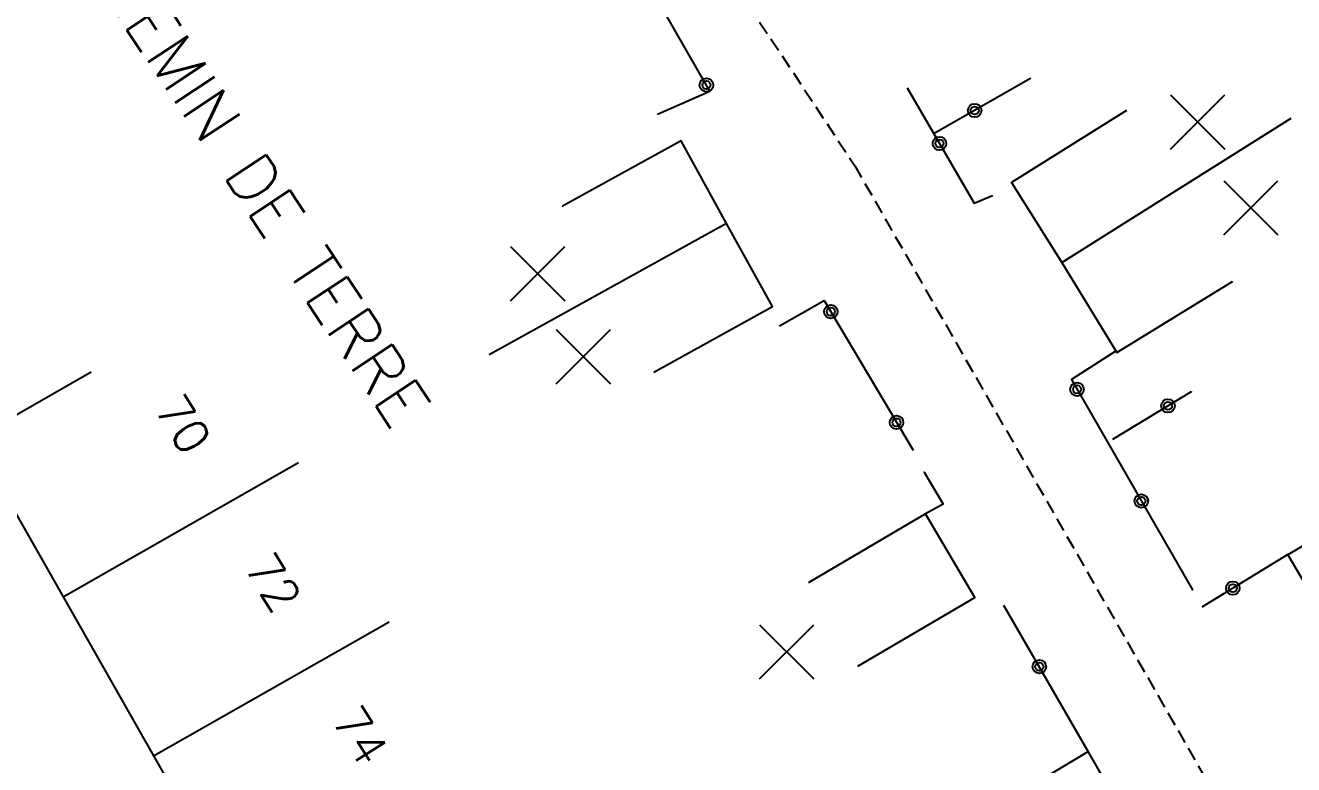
# Model space of a CAD drawing. Header units: millimetres. Extents: x 138000 to 139000, y 124000 to 124998.
# Drawn here: x 138031.22 to 138078, y 124641.07 to 124668.34 of the extents above; entities that cross this region are included whole.
import ezdxf
from ezdxf.enums import TextEntityAlignment as Align

# ---------------------------------------------------------------- set-up
doc = ezdxf.new("R2010")
doc.units = ezdxf.units.MM
doc.linetypes.add('DASHED', pattern=[0.75, 0.5, -0.25])
doc.layers.get('0').update_dxf_attribs({"linetype": 'CONTINUOUS'})
for name, color, linetype in [('W0001', 6, 'DASHED'), ('W0100', 7, 'CONTINUOUS'), ('W0322', 7, 'CONTINUOUS'), ('W0989', 7, 'CONTINUOUS'), ('W0991', 7, 'CONTINUOUS'), ('W1102', 7, 'CONTINUOUS')]:
    doc.layers.add(name, color=color, linetype=linetype)
doc.styles.get("Standard").update_dxf_attribs({"font": 'romans.shx', "width": 0.85})

# ---------------------------------------------------------------- blocks, each defined once
blk = doc.blocks.new('t991o')
at = {"color": 0, "linetype": 'Continuous'}
for p, q in [((-1, 1), (1, -1)), ((-1, -1), (1, 1))]:
    blk.add_line(p, q, dxfattribs=at)
blk = doc.blocks.new('t322o')
at = {"color": 0, "linetype": 'Continuous'}
for radius in [0.25, 0.15]:
    blk.add_circle((0, 0), radius, dxfattribs=at)

msp = doc.modelspace()

# ---------------------------------------------------------------- linework, layer by layer
at = {"layer": 'W0001'}
msp.add_lwpolyline([(138035.03, 124716.996), (138035.03, 124711.058), (138036.647, 124706.46), (138046.602, 124688.608), (138055.819, 124672.21), (138061.816, 124663.155), (138076.523, 124637.456), (138085.3, 124622.886)], dxfattribs=at)
at = {"layer": 'W0100'}
for points in [[(138071.83, 124665.195), (138067.595, 124662.536), (138069.446, 124659.589), (138071.481, 124656.269), (138075.744, 124658.883), (138075.744, 124658.883), (138075.744, 124658.883), (138075.744, 124658.883), (138075.744, 124658.883), (138075.744, 124658.883), (138075.744, 124658.883), (138075.744, 124658.883), (138075.744, 124658.883), (138075.744, 124658.883), (138075.744, 124658.883), (138075.744, 124658.883), (138075.744, 124658.883), (138075.744, 124658.883), (138075.744, 124658.883), (138075.744, 124658.883), (138075.744, 124658.883), (138075.744, 124658.883), (138075.744, 124658.883), (138075.744, 124658.883), (138075.744, 124658.883), (138075.744, 124658.883), (138075.744, 124658.883), (138075.744, 124658.883), (138075.744, 124658.883), (138075.744, 124658.883), (138075.744, 124658.883), (138075.744, 124658.883), (138075.744, 124658.883), (138075.744, 124658.883), (138075.744, 124658.883), (138075.744, 124658.883), (138075.744, 124658.883), (138075.744, 124658.883), (138075.744, 124658.883), (138075.744, 124658.883), (138075.744, 124658.883), (138075.744, 124658.883), (138075.744, 124658.883), (138075.744, 124658.883), (138075.744, 124658.883), (138075.744, 124658.883), (138075.744, 124658.883), (138075.744, 124658.883), (138075.744, 124658.883), (138075.744, 124658.883), (138075.744, 124658.883), (138075.744, 124658.883), (138075.744, 124658.883), (138075.744, 124658.883), (138075.744, 124658.883), (138075.744, 124658.883), (138075.744, 124658.883), (138075.744, 124658.883), (138075.744, 124658.883), (138075.744, 124658.883), (138075.744, 124658.883), (138075.744, 124658.883), (138075.744, 124658.883), (138075.744, 124658.883), (138075.744, 124658.883), (138075.744, 124658.883), (138075.744, 124658.883), (138075.744, 124658.883), (138075.744, 124658.883), (138075.744, 124658.883), (138075.744, 124658.883), (138075.744, 124658.883), (138075.744, 124658.883), (138075.744, 124658.883), (138075.744, 124658.883), (138075.744, 124658.883), (138075.744, 124658.883), (138075.744, 124658.883), (138075.744, 124658.883), (138075.744, 124658.883), (138075.744, 124658.883), (138075.744, 124658.883), (138075.744, 124658.883), (138075.744, 124658.883), (138075.744, 124658.883), (138075.744, 124658.883), (138075.744, 124658.883), (138075.744, 124658.883), (138075.744, 124658.883), (138075.744, 124658.883), (138075.744, 124658.883), (138075.744, 124658.883), (138075.744, 124658.883), (138075.744, 124658.883), (138075.744, 124658.883), (138075.744, 124658.883), (138075.744, 124658.883), (138075.744, 124658.883), (138075.744, 124658.883), (138075.744, 124658.883), (138075.744, 124658.883), (138075.744, 124658.883), (138075.744, 124658.883), (138075.744, 124658.883), (138075.744, 124658.883), (138075.744, 124658.883), (138075.744, 124658.883), (138075.744, 124658.883), (138075.744, 124658.883), (138075.744, 124658.883), (138075.744, 124658.883), (138075.744, 124658.883), (138075.744, 124658.883), (138075.744, 124658.883), (138075.744, 124658.883), (138075.744, 124658.883), (138075.744, 124658.883), (138075.744, 124658.883), (138075.744, 124658.883), (138075.744, 124658.883)], [(138054.4, 124655.546), (138058.774, 124657.968), (138057.079, 124661.03), (138055.408, 124664.072), (138051.026, 124661.665), (138051.026, 124661.665), (138051.026, 124661.665), (138051.026, 124661.665), (138051.026, 124661.665), (138051.026, 124661.665), (138051.026, 124661.665), (138051.026, 124661.665), (138051.026, 124661.665), (138051.026, 124661.665), (138051.026, 124661.665), (138051.026, 124661.665), (138051.026, 124661.665), (138051.026, 124661.665), (138051.026, 124661.665), (138051.026, 124661.665), (138051.026, 124661.665), (138051.026, 124661.665), (138051.026, 124661.665), (138051.026, 124661.665), (138051.026, 124661.665), (138051.026, 124661.665), (138051.026, 124661.665), (138051.026, 124661.665), (138051.026, 124661.665), (138051.026, 124661.665), (138051.026, 124661.665), (138051.026, 124661.665), (138051.026, 124661.665), (138051.026, 124661.665), (138051.026, 124661.665), (138051.026, 124661.665), (138051.026, 124661.665), (138051.026, 124661.665), (138051.026, 124661.665), (138051.026, 124661.665), (138051.026, 124661.665), (138051.026, 124661.665), (138051.026, 124661.665), (138051.026, 124661.665), (138051.026, 124661.665), (138051.026, 124661.665), (138051.026, 124661.665), (138051.026, 124661.665), (138051.026, 124661.665), (138051.026, 124661.665), (138051.026, 124661.665), (138051.026, 124661.665), (138051.026, 124661.665), (138051.026, 124661.665), (138051.026, 124661.665), (138051.026, 124661.665), (138051.026, 124661.665), (138051.026, 124661.665), (138051.026, 124661.665), (138051.026, 124661.665), (138051.026, 124661.665), (138051.026, 124661.665), (138051.026, 124661.665), (138051.026, 124661.665), (138051.026, 124661.665), (138051.026, 124661.665), (138051.026, 124661.665), (138051.026, 124661.665), (138051.026, 124661.665), (138051.026, 124661.665), (138051.026, 124661.665), (138051.026, 124661.665), (138051.026, 124661.665), (138051.026, 124661.665), (138051.026, 124661.665), (138051.026, 124661.665), (138051.026, 124661.665), (138051.026, 124661.665), (138051.026, 124661.665), (138051.026, 124661.665), (138051.026, 124661.665), (138051.026, 124661.665), (138051.026, 124661.665), (138051.026, 124661.665), (138051.026, 124661.665), (138051.026, 124661.665), (138051.026, 124661.665), (138051.026, 124661.665), (138051.026, 124661.665), (138051.026, 124661.665), (138051.026, 124661.665), (138051.026, 124661.665), (138051.026, 124661.665), (138051.026, 124661.665), (138051.026, 124661.665), (138051.026, 124661.665), (138051.026, 124661.665), (138051.026, 124661.665), (138051.026, 124661.665), (138051.026, 124661.665), (138051.026, 124661.665), (138051.026, 124661.665), (138051.026, 124661.665), (138051.026, 124661.665), (138051.026, 124661.665), (138051.026, 124661.665), (138051.026, 124661.665), (138051.026, 124661.665), (138051.026, 124661.665), (138051.026, 124661.665), (138051.026, 124661.665), (138051.026, 124661.665), (138051.026, 124661.665), (138051.026, 124661.665), (138051.026, 124661.665), (138051.026, 124661.665), (138051.026, 124661.665), (138051.026, 124661.665), (138051.026, 124661.665), (138051.026, 124661.665)], [(138033.642, 124655.542), (138029.298, 124653.066), (138032.609, 124647.257), (138035.948, 124641.392), (138039.045, 124635.963), (138042.393, 124630.145), (138046.727, 124632.64)], [(138082.087, 124651.36), (138077.785, 124648.812), (138079.588, 124645.768)], [(138061.928, 124644.698), (138066.24, 124647.229), (138064.425, 124650.32), (138060.113, 124647.79), (138060.113, 124647.79), (138060.113, 124647.79), (138060.113, 124647.79), (138060.113, 124647.79), (138060.113, 124647.79), (138060.113, 124647.79), (138060.113, 124647.79), (138060.113, 124647.79), (138060.113, 124647.79), (138060.113, 124647.79), (138060.113, 124647.79), (138060.113, 124647.79), (138060.113, 124647.79), (138060.113, 124647.79), (138060.113, 124647.79), (138060.113, 124647.79), (138060.113, 124647.79), (138060.113, 124647.79), (138060.113, 124647.79), (138060.113, 124647.79), (138060.113, 124647.79), (138060.113, 124647.79), (138060.113, 124647.79), (138060.113, 124647.79), (138060.113, 124647.79), (138060.113, 124647.79), (138060.113, 124647.79), (138060.113, 124647.79), (138060.113, 124647.79), (138060.113, 124647.79), (138060.113, 124647.79), (138060.113, 124647.79), (138060.113, 124647.79), (138060.113, 124647.79), (138060.113, 124647.79), (138060.113, 124647.79), (138060.113, 124647.79), (138060.113, 124647.79), (138060.113, 124647.79), (138060.113, 124647.79), (138060.113, 124647.79), (138060.113, 124647.79), (138060.113, 124647.79), (138060.113, 124647.79), (138060.113, 124647.79), (138060.113, 124647.79), (138060.113, 124647.79), (138060.113, 124647.79), (138060.113, 124647.79), (138060.113, 124647.79), (138060.113, 124647.79), (138060.113, 124647.79), (138060.113, 124647.79), (138060.113, 124647.79), (138060.113, 124647.79), (138060.113, 124647.79), (138060.113, 124647.79), (138060.113, 124647.79), (138060.113, 124647.79), (138060.113, 124647.79), (138060.113, 124647.79), (138060.113, 124647.79), (138060.113, 124647.79), (138060.113, 124647.79), (138060.113, 124647.79), (138060.113, 124647.79), (138060.113, 124647.79), (138060.113, 124647.79), (138060.113, 124647.79), (138060.113, 124647.79), (138060.113, 124647.79), (138060.113, 124647.79), (138060.113, 124647.79), (138060.113, 124647.79), (138060.113, 124647.79), (138060.113, 124647.79), (138060.113, 124647.79), (138060.113, 124647.79), (138060.113, 124647.79), (138060.113, 124647.79), (138060.113, 124647.79), (138060.113, 124647.79), (138060.113, 124647.79), (138060.113, 124647.79), (138060.113, 124647.79), (138060.113, 124647.79), (138060.113, 124647.79), (138060.113, 124647.79), (138060.113, 124647.79), (138060.113, 124647.79), (138060.113, 124647.79), (138060.113, 124647.79), (138060.113, 124647.79), (138060.113, 124647.79), (138060.113, 124647.79), (138060.113, 124647.79), (138060.113, 124647.79), (138060.113, 124647.79), (138060.113, 124647.79), (138060.113, 124647.79), (138060.113, 124647.79), (138060.113, 124647.79), (138060.113, 124647.79), (138060.113, 124647.79), (138060.113, 124647.79), (138060.113, 124647.79), (138060.113, 124647.79), (138060.113, 124647.79), (138060.113, 124647.79), (138060.113, 124647.79), (138060.113, 124647.79), (138060.113, 124647.79), (138060.113, 124647.79), (138060.113, 124647.79), (138060.113, 124647.79), (138060.113, 124647.79)]]:
    msp.add_lwpolyline(points, dxfattribs=at)
at = {"layer": 'W0322'}
for points in [[(138054.539, 124665.055), (138054.539, 124665.055), (138054.539, 124665.055), (138054.539, 124665.055), (138054.539, 124665.055), (138054.539, 124665.055), (138054.539, 124665.055), (138054.539, 124665.055), (138054.539, 124665.055), (138054.539, 124665.055), (138054.539, 124665.055), (138054.539, 124665.055), (138054.539, 124665.055), (138054.539, 124665.055), (138054.539, 124665.055), (138054.539, 124665.055), (138054.539, 124665.055), (138054.539, 124665.055), (138056.471, 124665.906), (138051.352, 124674.832)], [(138068.296, 124666.374), (138068.296, 124666.374), (138068.296, 124666.374), (138068.296, 124666.374), (138068.296, 124666.374), (138068.296, 124666.374), (138068.296, 124666.374), (138068.296, 124666.374), (138068.296, 124666.374), (138068.296, 124666.374), (138068.296, 124666.374), (138068.296, 124666.374), (138068.296, 124666.374), (138068.296, 124666.374), (138068.296, 124666.374), (138068.296, 124666.374), (138068.296, 124666.374), (138068.296, 124666.374), (138068.296, 124666.374), (138064.739, 124664.344)], [(138068.296, 124666.374), (138068.296, 124666.374), (138068.296, 124666.374), (138068.296, 124666.374), (138068.296, 124666.374), (138068.296, 124666.374), (138068.296, 124666.374), (138068.296, 124666.374), (138068.296, 124666.374), (138068.296, 124666.374), (138068.296, 124666.374), (138068.296, 124666.374), (138068.296, 124666.374), (138068.296, 124666.374), (138068.296, 124666.374), (138068.296, 124666.374), (138068.296, 124666.374), (138068.296, 124666.374), (138068.296, 124666.374), (138068.296, 124666.374), (138068.296, 124666.374), (138068.296, 124666.374), (138068.296, 124666.374), (138068.296, 124666.374), (138068.296, 124666.374), (138068.296, 124666.374), (138068.296, 124666.374), (138068.296, 124666.374), (138068.296, 124666.374), (138068.296, 124666.374), (138068.296, 124666.374), (138068.296, 124666.374), (138068.296, 124666.374), (138068.296, 124666.374), (138068.296, 124666.374), (138068.296, 124666.374), (138068.296, 124666.374), (138068.296, 124666.374), (138068.296, 124666.374), (138068.296, 124666.374), (138068.296, 124666.374), (138068.296, 124666.374), (138068.296, 124666.374), (138068.296, 124666.374), (138068.296, 124666.374), (138068.296, 124666.374), (138068.296, 124666.374), (138068.296, 124666.374), (138068.296, 124666.374), (138068.296, 124666.374), (138068.296, 124666.374), (138068.296, 124666.374), (138068.296, 124666.374), (138068.296, 124666.374), (138068.296, 124666.374), (138068.296, 124666.374), (138068.296, 124666.374), (138068.296, 124666.374), (138068.296, 124666.374), (138068.296, 124666.374), (138068.296, 124666.374), (138068.296, 124666.374), (138068.296, 124666.374), (138068.296, 124666.374), (138068.296, 124666.374), (138068.296, 124666.374), (138068.296, 124666.374), (138068.296, 124666.374), (138068.296, 124666.374), (138068.296, 124666.374), (138068.296, 124666.374), (138068.296, 124666.374), (138068.296, 124666.374), (138068.296, 124666.374), (138068.296, 124666.374), (138068.296, 124666.374), (138068.296, 124666.374), (138068.296, 124666.374), (138068.296, 124666.374), (138068.296, 124666.374), (138068.296, 124666.374), (138068.296, 124666.374), (138068.296, 124666.374), (138068.296, 124666.374), (138068.296, 124666.374), (138068.296, 124666.374), (138068.296, 124666.374), (138068.296, 124666.374), (138068.296, 124666.374), (138068.296, 124666.374), (138068.296, 124666.374), (138068.296, 124666.374), (138068.296, 124666.374), (138068.296, 124666.374), (138068.296, 124666.374), (138068.296, 124666.374), (138068.296, 124666.374), (138068.296, 124666.374), (138068.296, 124666.374), (138068.296, 124666.374), (138068.296, 124666.374)], [(138063.742, 124666.033), (138066.217, 124661.781), (138066.887, 124662.065), (138066.887, 124662.065), (138066.887, 124662.065), (138066.887, 124662.065), (138066.887, 124662.065), (138066.887, 124662.065), (138066.887, 124662.065), (138066.887, 124662.065), (138066.887, 124662.065), (138066.887, 124662.065), (138066.887, 124662.065), (138066.887, 124662.065), (138066.887, 124662.065), (138066.887, 124662.065), (138066.887, 124662.065), (138066.887, 124662.065), (138066.887, 124662.065), (138066.887, 124662.065), (138066.887, 124662.065), (138066.887, 124662.065), (138066.887, 124662.065), (138066.887, 124662.065), (138066.887, 124662.065), (138066.887, 124662.065), (138066.887, 124662.065), (138066.887, 124662.065), (138066.887, 124662.065), (138066.887, 124662.065), (138066.887, 124662.065), (138066.887, 124662.065), (138066.887, 124662.065), (138066.887, 124662.065), (138066.887, 124662.065), (138066.887, 124662.065), (138066.887, 124662.065), (138066.887, 124662.065), (138066.887, 124662.065), (138066.887, 124662.065), (138066.887, 124662.065), (138066.887, 124662.065), (138066.887, 124662.065), (138066.887, 124662.065), (138066.887, 124662.065), (138066.887, 124662.065), (138066.887, 124662.065), (138066.887, 124662.065), (138066.887, 124662.065), (138066.887, 124662.065), (138066.887, 124662.065), (138066.887, 124662.065), (138066.887, 124662.065), (138066.887, 124662.065), (138066.887, 124662.065), (138066.887, 124662.065), (138066.887, 124662.065), (138066.887, 124662.065), (138066.887, 124662.065), (138066.887, 124662.065), (138066.887, 124662.065), (138066.887, 124662.065), (138066.887, 124662.065), (138066.887, 124662.065), (138066.887, 124662.065), (138066.887, 124662.065), (138066.887, 124662.065), (138066.887, 124662.065), (138066.887, 124662.065), (138066.887, 124662.065), (138066.887, 124662.065), (138066.887, 124662.065), (138066.887, 124662.065), (138066.887, 124662.065), (138066.887, 124662.065), (138066.887, 124662.065), (138066.887, 124662.065), (138066.887, 124662.065), (138066.887, 124662.065), (138066.887, 124662.065), (138066.887, 124662.065), (138066.887, 124662.065), (138066.887, 124662.065), (138066.887, 124662.065), (138066.887, 124662.065), (138066.887, 124662.065), (138066.887, 124662.065), (138066.887, 124662.065), (138066.887, 124662.065), (138066.887, 124662.065), (138066.887, 124662.065), (138066.887, 124662.065), (138066.887, 124662.065), (138066.887, 124662.065), (138066.887, 124662.065), (138066.887, 124662.065), (138066.887, 124662.065), (138066.887, 124662.065), (138066.887, 124662.065), (138066.887, 124662.065), (138066.887, 124662.065)], [(138054.539, 124665.055), (138054.539, 124665.055), (138054.539, 124665.055), (138054.539, 124665.055), (138054.539, 124665.055), (138054.539, 124665.055), (138054.539, 124665.055), (138054.539, 124665.055), (138054.539, 124665.055), (138054.539, 124665.055), (138054.539, 124665.055), (138054.539, 124665.055), (138054.539, 124665.055), (138054.539, 124665.055), (138054.539, 124665.055), (138054.539, 124665.055), (138054.539, 124665.055), (138054.539, 124665.055), (138054.539, 124665.055), (138054.539, 124665.055), (138054.539, 124665.055), (138054.539, 124665.055), (138054.539, 124665.055), (138054.539, 124665.055), (138054.539, 124665.055), (138054.539, 124665.055), (138054.539, 124665.055), (138054.539, 124665.055), (138054.539, 124665.055), (138054.539, 124665.055), (138054.539, 124665.055), (138054.539, 124665.055), (138054.539, 124665.055), (138054.539, 124665.055), (138054.539, 124665.055), (138054.539, 124665.055), (138054.539, 124665.055), (138054.539, 124665.055), (138054.539, 124665.055), (138054.539, 124665.055), (138054.539, 124665.055), (138054.539, 124665.055), (138054.539, 124665.055), (138054.539, 124665.055), (138054.539, 124665.055), (138054.539, 124665.055), (138054.539, 124665.055), (138054.539, 124665.055), (138054.539, 124665.055), (138054.539, 124665.055), (138054.539, 124665.055), (138054.539, 124665.055), (138054.539, 124665.055), (138054.539, 124665.055), (138054.539, 124665.055), (138054.539, 124665.055), (138054.539, 124665.055), (138054.539, 124665.055), (138054.539, 124665.055), (138054.539, 124665.055), (138054.539, 124665.055), (138054.539, 124665.055), (138054.539, 124665.055), (138054.539, 124665.055), (138054.539, 124665.055), (138054.539, 124665.055), (138054.539, 124665.055), (138054.539, 124665.055), (138054.539, 124665.055), (138054.539, 124665.055), (138054.539, 124665.055), (138054.539, 124665.055), (138054.539, 124665.055), (138054.539, 124665.055), (138054.539, 124665.055), (138054.539, 124665.055), (138054.539, 124665.055), (138054.539, 124665.055), (138054.539, 124665.055), (138054.539, 124665.055), (138054.539, 124665.055), (138054.539, 124665.055), (138054.539, 124665.055), (138054.539, 124665.055), (138054.539, 124665.055), (138054.539, 124665.055), (138054.539, 124665.055), (138054.539, 124665.055), (138054.539, 124665.055), (138054.539, 124665.055), (138054.539, 124665.055), (138054.539, 124665.055), (138054.539, 124665.055), (138054.539, 124665.055), (138054.539, 124665.055), (138054.539, 124665.055), (138054.539, 124665.055), (138054.539, 124665.055), (138054.539, 124665.055), (138054.539, 124665.055), (138054.539, 124665.055)], [(138066.887, 124662.065), (138066.887, 124662.065), (138066.887, 124662.065), (138066.887, 124662.065), (138066.887, 124662.065), (138066.887, 124662.065), (138066.887, 124662.065), (138066.887, 124662.065), (138066.887, 124662.065), (138066.887, 124662.065), (138066.887, 124662.065), (138066.887, 124662.065), (138066.887, 124662.065), (138066.887, 124662.065), (138066.887, 124662.065), (138066.887, 124662.065), (138066.887, 124662.065), (138066.887, 124662.065), (138066.887, 124662.065), (138066.887, 124662.065)], [(138059.039, 124657.257), (138059.039, 124657.257), (138059.039, 124657.257), (138059.039, 124657.257), (138059.039, 124657.257), (138059.039, 124657.257), (138059.039, 124657.257), (138059.039, 124657.257), (138059.039, 124657.257), (138059.039, 124657.257), (138059.039, 124657.257), (138059.039, 124657.257), (138059.039, 124657.257), (138059.039, 124657.257), (138059.039, 124657.257), (138059.039, 124657.257), (138059.039, 124657.257), (138059.039, 124657.257), (138060.683, 124658.192), (138063.962, 124652.665)], [(138059.039, 124657.257), (138059.039, 124657.257), (138059.039, 124657.257), (138059.039, 124657.257), (138059.039, 124657.257), (138059.039, 124657.257), (138059.039, 124657.257), (138059.039, 124657.257), (138059.039, 124657.257), (138059.039, 124657.257), (138059.039, 124657.257), (138059.039, 124657.257), (138059.039, 124657.257), (138059.039, 124657.257), (138059.039, 124657.257), (138059.039, 124657.257), (138059.039, 124657.257), (138059.039, 124657.257), (138059.039, 124657.257), (138059.039, 124657.257), (138059.039, 124657.257), (138059.039, 124657.257), (138059.039, 124657.257), (138059.039, 124657.257), (138059.039, 124657.257), (138059.039, 124657.257), (138059.039, 124657.257), (138059.039, 124657.257), (138059.039, 124657.257), (138059.039, 124657.257), (138059.039, 124657.257), (138059.039, 124657.257), (138059.039, 124657.257), (138059.039, 124657.257), (138059.039, 124657.257), (138059.039, 124657.257), (138059.039, 124657.257), (138059.039, 124657.257), (138059.039, 124657.257), (138059.039, 124657.257), (138059.039, 124657.257), (138059.039, 124657.257), (138059.039, 124657.257), (138059.039, 124657.257), (138059.039, 124657.257), (138059.039, 124657.257), (138059.039, 124657.257), (138059.039, 124657.257), (138059.039, 124657.257), (138059.039, 124657.257), (138059.039, 124657.257), (138059.039, 124657.257), (138059.039, 124657.257), (138059.039, 124657.257), (138059.039, 124657.257), (138059.039, 124657.257), (138059.039, 124657.257), (138059.039, 124657.257), (138059.039, 124657.257), (138059.039, 124657.257), (138059.039, 124657.257), (138059.039, 124657.257), (138059.039, 124657.257), (138059.039, 124657.257), (138059.039, 124657.257), (138059.039, 124657.257), (138059.039, 124657.257), (138059.039, 124657.257), (138059.039, 124657.257), (138059.039, 124657.257), (138059.039, 124657.257), (138059.039, 124657.257), (138059.039, 124657.257), (138059.039, 124657.257), (138059.039, 124657.257), (138059.039, 124657.257), (138059.039, 124657.257), (138059.039, 124657.257), (138059.039, 124657.257), (138059.039, 124657.257), (138059.039, 124657.257), (138059.039, 124657.257), (138059.039, 124657.257), (138059.039, 124657.257), (138059.039, 124657.257), (138059.039, 124657.257), (138059.039, 124657.257), (138059.039, 124657.257), (138059.039, 124657.257), (138059.039, 124657.257), (138059.039, 124657.257), (138059.039, 124657.257), (138059.039, 124657.257), (138059.039, 124657.257), (138059.039, 124657.257), (138059.039, 124657.257), (138059.039, 124657.257), (138059.039, 124657.257), (138059.039, 124657.257), (138059.039, 124657.257), (138059.039, 124657.257)], [(138071.449, 124656.325), (138069.802, 124655.276), (138074.271, 124647.512), (138074.271, 124647.512), (138074.271, 124647.512), (138074.271, 124647.512), (138074.271, 124647.512), (138074.271, 124647.512), (138074.271, 124647.512), (138074.271, 124647.512), (138074.271, 124647.512), (138074.271, 124647.512), (138074.271, 124647.512), (138074.271, 124647.512), (138074.271, 124647.512), (138074.271, 124647.512), (138074.271, 124647.512), (138074.271, 124647.512), (138074.271, 124647.512), (138074.271, 124647.512), (138074.271, 124647.512), (138074.271, 124647.512), (138074.271, 124647.512), (138074.271, 124647.512), (138074.271, 124647.512), (138074.271, 124647.512), (138074.271, 124647.512), (138074.271, 124647.512), (138074.271, 124647.512), (138074.271, 124647.512), (138074.271, 124647.512), (138074.271, 124647.512), (138074.271, 124647.512), (138074.271, 124647.512), (138074.271, 124647.512), (138074.271, 124647.512), (138074.271, 124647.512), (138074.271, 124647.512), (138074.271, 124647.512), (138074.271, 124647.512), (138074.271, 124647.512), (138074.271, 124647.512), (138074.271, 124647.512), (138074.271, 124647.512), (138074.271, 124647.512), (138074.271, 124647.512), (138074.271, 124647.512), (138074.271, 124647.512), (138074.271, 124647.512), (138074.271, 124647.512), (138074.271, 124647.512), (138074.271, 124647.512), (138074.271, 124647.512), (138074.271, 124647.512), (138074.271, 124647.512), (138074.271, 124647.512), (138074.271, 124647.512), (138074.271, 124647.512), (138074.271, 124647.512), (138074.271, 124647.512), (138074.271, 124647.512), (138074.271, 124647.512), (138074.271, 124647.512), (138074.271, 124647.512), (138074.271, 124647.512), (138074.271, 124647.512), (138074.271, 124647.512), (138074.271, 124647.512), (138074.271, 124647.512), (138074.271, 124647.512), (138074.271, 124647.512), (138074.271, 124647.512), (138074.271, 124647.512), (138074.271, 124647.512), (138074.271, 124647.512), (138074.271, 124647.512), (138074.271, 124647.512), (138074.271, 124647.512), (138074.271, 124647.512), (138074.271, 124647.512), (138074.271, 124647.512), (138074.271, 124647.512), (138074.271, 124647.512), (138074.271, 124647.512), (138074.271, 124647.512), (138074.271, 124647.512), (138074.271, 124647.512), (138074.271, 124647.512), (138074.271, 124647.512), (138074.271, 124647.512), (138074.271, 124647.512), (138074.271, 124647.512), (138074.271, 124647.512), (138074.271, 124647.512), (138074.271, 124647.512), (138074.271, 124647.512), (138074.271, 124647.512), (138074.271, 124647.512), (138074.271, 124647.512), (138074.271, 124647.512), (138074.271, 124647.512)], [(138071.335, 124653.067), (138074.238, 124654.834), (138074.238, 124654.834), (138074.238, 124654.834), (138074.238, 124654.834), (138074.238, 124654.834), (138074.238, 124654.834), (138074.238, 124654.834), (138074.238, 124654.834), (138074.238, 124654.834), (138074.238, 124654.834), (138074.238, 124654.834), (138074.238, 124654.834), (138074.238, 124654.834), (138074.238, 124654.834), (138074.238, 124654.834), (138074.238, 124654.834), (138074.238, 124654.834), (138074.238, 124654.834), (138074.238, 124654.834), (138074.238, 124654.834), (138074.238, 124654.834), (138074.238, 124654.834), (138074.238, 124654.834), (138074.238, 124654.834), (138074.238, 124654.834), (138074.238, 124654.834), (138074.238, 124654.834), (138074.238, 124654.834), (138074.238, 124654.834), (138074.238, 124654.834), (138074.238, 124654.834), (138074.238, 124654.834), (138074.238, 124654.834), (138074.238, 124654.834), (138074.238, 124654.834), (138074.238, 124654.834), (138074.238, 124654.834), (138074.238, 124654.834), (138074.238, 124654.834), (138074.238, 124654.834), (138074.238, 124654.834), (138074.238, 124654.834), (138074.238, 124654.834), (138074.238, 124654.834), (138074.238, 124654.834), (138074.238, 124654.834), (138074.238, 124654.834), (138074.238, 124654.834), (138074.238, 124654.834), (138074.238, 124654.834), (138074.238, 124654.834), (138074.238, 124654.834), (138074.238, 124654.834), (138074.238, 124654.834), (138074.238, 124654.834), (138074.238, 124654.834), (138074.238, 124654.834), (138074.238, 124654.834), (138074.238, 124654.834), (138074.238, 124654.834), (138074.238, 124654.834), (138074.238, 124654.834), (138074.238, 124654.834), (138074.238, 124654.834), (138074.238, 124654.834), (138074.238, 124654.834), (138074.238, 124654.834), (138074.238, 124654.834), (138074.238, 124654.834), (138074.238, 124654.834), (138074.238, 124654.834), (138074.238, 124654.834), (138074.238, 124654.834), (138074.238, 124654.834), (138074.238, 124654.834), (138074.238, 124654.834), (138074.238, 124654.834), (138074.238, 124654.834), (138074.238, 124654.834), (138074.238, 124654.834), (138074.238, 124654.834), (138074.238, 124654.834), (138074.238, 124654.834), (138074.238, 124654.834), (138074.238, 124654.834), (138074.238, 124654.834), (138074.238, 124654.834), (138074.238, 124654.834), (138074.238, 124654.834), (138074.238, 124654.834), (138074.238, 124654.834), (138074.238, 124654.834), (138074.238, 124654.834), (138074.238, 124654.834), (138074.238, 124654.834), (138074.238, 124654.834), (138074.238, 124654.834), (138074.238, 124654.834), (138074.238, 124654.834), (138074.238, 124654.834)], [(138074.238, 124654.834), (138074.238, 124654.834), (138074.238, 124654.834), (138074.238, 124654.834), (138074.238, 124654.834), (138074.238, 124654.834), (138074.238, 124654.834), (138074.238, 124654.834), (138074.238, 124654.834), (138074.238, 124654.834), (138074.238, 124654.834), (138074.238, 124654.834), (138074.238, 124654.834), (138074.238, 124654.834), (138074.238, 124654.834), (138074.238, 124654.834), (138074.238, 124654.834), (138074.238, 124654.834), (138074.238, 124654.834), (138074.238, 124654.834)], [(138064.367, 124651.85), (138064.367, 124651.85), (138064.367, 124651.85), (138064.367, 124651.85), (138064.367, 124651.85), (138064.367, 124651.85), (138064.367, 124651.85), (138064.367, 124651.85), (138064.367, 124651.85), (138064.367, 124651.85), (138064.367, 124651.85), (138064.367, 124651.85), (138064.367, 124651.85), (138064.367, 124651.85), (138064.367, 124651.85), (138064.367, 124651.85), (138064.367, 124651.85), (138064.367, 124651.85), (138064.367, 124651.85), (138064.367, 124651.85), (138064.367, 124651.85), (138064.367, 124651.85), (138064.367, 124651.85), (138064.367, 124651.85), (138064.367, 124651.85), (138064.367, 124651.85), (138064.367, 124651.85), (138064.367, 124651.85), (138064.367, 124651.85), (138064.367, 124651.85), (138064.367, 124651.85), (138064.367, 124651.85), (138064.367, 124651.85), (138064.367, 124651.85), (138064.367, 124651.85), (138064.367, 124651.85), (138064.367, 124651.85), (138064.367, 124651.85), (138064.367, 124651.85), (138064.367, 124651.85), (138064.367, 124651.85), (138064.367, 124651.85), (138064.367, 124651.85), (138064.367, 124651.85), (138064.367, 124651.85), (138064.367, 124651.85), (138064.367, 124651.85), (138064.367, 124651.85), (138064.367, 124651.85), (138064.367, 124651.85), (138064.367, 124651.85), (138064.367, 124651.85), (138064.367, 124651.85), (138064.367, 124651.85), (138064.367, 124651.85), (138064.367, 124651.85), (138064.367, 124651.85), (138064.367, 124651.85), (138064.367, 124651.85), (138064.367, 124651.85), (138064.367, 124651.85), (138064.367, 124651.85), (138064.367, 124651.85), (138064.367, 124651.85), (138064.367, 124651.85), (138064.367, 124651.85), (138064.367, 124651.85), (138064.367, 124651.85), (138064.367, 124651.85), (138064.367, 124651.85), (138064.367, 124651.85), (138064.367, 124651.85), (138064.367, 124651.85), (138064.367, 124651.85), (138064.367, 124651.85), (138064.367, 124651.85), (138064.367, 124651.85), (138064.367, 124651.85), (138064.367, 124651.85), (138064.367, 124651.85), (138064.367, 124651.85), (138064.367, 124651.85), (138064.367, 124651.85), (138064.367, 124651.85), (138064.367, 124651.85), (138064.367, 124651.85), (138064.367, 124651.85), (138064.367, 124651.85), (138064.367, 124651.85), (138064.367, 124651.85), (138064.367, 124651.85), (138064.367, 124651.85), (138064.367, 124651.85), (138064.367, 124651.85), (138064.367, 124651.85), (138064.367, 124651.85), (138064.367, 124651.85), (138064.367, 124651.85), (138064.367, 124651.85), (138064.367, 124651.85), (138064.367, 124651.85)], [(138064.367, 124651.85), (138064.367, 124651.85), (138064.367, 124651.85), (138064.367, 124651.85), (138064.367, 124651.85), (138064.367, 124651.85), (138064.367, 124651.85), (138064.367, 124651.85), (138064.367, 124651.85), (138064.367, 124651.85), (138064.367, 124651.85), (138064.367, 124651.85), (138064.367, 124651.85), (138064.367, 124651.85), (138064.367, 124651.85), (138064.367, 124651.85), (138064.367, 124651.85), (138064.367, 124651.85), (138065.078, 124650.678), (138064.423, 124650.321)], [(138077.785, 124648.815), (138077.785, 124648.815), (138077.785, 124648.815), (138077.785, 124648.815), (138077.785, 124648.815), (138077.785, 124648.815), (138077.785, 124648.815), (138077.785, 124648.815), (138077.785, 124648.815), (138077.785, 124648.815), (138077.785, 124648.815), (138077.785, 124648.815), (138077.785, 124648.815), (138077.785, 124648.815), (138077.785, 124648.815), (138077.785, 124648.815), (138077.785, 124648.815), (138077.785, 124648.815), (138077.785, 124648.815), (138074.614, 124646.882)], [(138077.785, 124648.815), (138077.785, 124648.815), (138077.785, 124648.815), (138077.785, 124648.815), (138077.785, 124648.815), (138077.785, 124648.815), (138077.785, 124648.815), (138077.785, 124648.815), (138077.785, 124648.815), (138077.785, 124648.815), (138077.785, 124648.815), (138077.785, 124648.815), (138077.785, 124648.815), (138077.785, 124648.815), (138077.785, 124648.815), (138077.785, 124648.815), (138077.785, 124648.815), (138077.785, 124648.815), (138077.785, 124648.815), (138077.785, 124648.815), (138077.785, 124648.815), (138077.785, 124648.815), (138077.785, 124648.815), (138077.785, 124648.815), (138077.785, 124648.815), (138077.785, 124648.815), (138077.785, 124648.815), (138077.785, 124648.815), (138077.785, 124648.815), (138077.785, 124648.815), (138077.785, 124648.815), (138077.785, 124648.815), (138077.785, 124648.815), (138077.785, 124648.815), (138077.785, 124648.815), (138077.785, 124648.815), (138077.785, 124648.815), (138077.785, 124648.815), (138077.785, 124648.815), (138077.785, 124648.815), (138077.785, 124648.815), (138077.785, 124648.815), (138077.785, 124648.815), (138077.785, 124648.815), (138077.785, 124648.815), (138077.785, 124648.815), (138077.785, 124648.815), (138077.785, 124648.815), (138077.785, 124648.815), (138077.785, 124648.815), (138077.785, 124648.815), (138077.785, 124648.815), (138077.785, 124648.815), (138077.785, 124648.815), (138077.785, 124648.815), (138077.785, 124648.815), (138077.785, 124648.815), (138077.785, 124648.815), (138077.785, 124648.815), (138077.785, 124648.815), (138077.785, 124648.815), (138077.785, 124648.815), (138077.785, 124648.815), (138077.785, 124648.815), (138077.785, 124648.815), (138077.785, 124648.815), (138077.785, 124648.815), (138077.785, 124648.815), (138077.785, 124648.815), (138077.785, 124648.815), (138077.785, 124648.815), (138077.785, 124648.815), (138077.785, 124648.815), (138077.785, 124648.815), (138077.785, 124648.815), (138077.785, 124648.815), (138077.785, 124648.815), (138077.785, 124648.815), (138077.785, 124648.815), (138077.785, 124648.815), (138077.785, 124648.815), (138077.785, 124648.815), (138077.785, 124648.815), (138077.785, 124648.815), (138077.785, 124648.815), (138077.785, 124648.815), (138077.785, 124648.815), (138077.785, 124648.815), (138077.785, 124648.815), (138077.785, 124648.815), (138077.785, 124648.815), (138077.785, 124648.815), (138077.785, 124648.815), (138077.785, 124648.815), (138077.785, 124648.815), (138077.785, 124648.815), (138077.785, 124648.815), (138077.785, 124648.815), (138077.785, 124648.815), (138077.785, 124648.815), (138077.785, 124648.815)], [(138074.271, 124647.512), (138074.271, 124647.512), (138074.271, 124647.512), (138074.271, 124647.512), (138074.271, 124647.512), (138074.271, 124647.512), (138074.271, 124647.512), (138074.271, 124647.512), (138074.271, 124647.512), (138074.271, 124647.512), (138074.271, 124647.512), (138074.271, 124647.512), (138074.271, 124647.512), (138074.271, 124647.512), (138074.271, 124647.512), (138074.271, 124647.512), (138074.271, 124647.512), (138074.271, 124647.512), (138074.271, 124647.512), (138074.271, 124647.512)], [(138073.51, 124636.206), (138070.426, 124641.557), (138067.314, 124646.944), (138067.314, 124646.944), (138067.314, 124646.944), (138067.314, 124646.944), (138067.314, 124646.944), (138067.314, 124646.944), (138067.314, 124646.944), (138067.314, 124646.944), (138067.314, 124646.944), (138067.314, 124646.944), (138067.314, 124646.944), (138067.314, 124646.944), (138067.314, 124646.944), (138067.314, 124646.944), (138067.314, 124646.944), (138067.314, 124646.944), (138067.314, 124646.944), (138067.314, 124646.944), (138067.314, 124646.944), (138067.314, 124646.944), (138067.314, 124646.944), (138067.314, 124646.944), (138067.314, 124646.944), (138067.314, 124646.944), (138067.314, 124646.944), (138067.314, 124646.944), (138067.314, 124646.944), (138067.314, 124646.944), (138067.314, 124646.944), (138067.314, 124646.944), (138067.314, 124646.944), (138067.314, 124646.944), (138067.314, 124646.944), (138067.314, 124646.944), (138067.314, 124646.944), (138067.314, 124646.944), (138067.314, 124646.944), (138067.314, 124646.944), (138067.314, 124646.944), (138067.314, 124646.944), (138067.314, 124646.944), (138067.314, 124646.944), (138067.314, 124646.944), (138067.314, 124646.944), (138067.314, 124646.944), (138067.314, 124646.944), (138067.314, 124646.944), (138067.314, 124646.944), (138067.314, 124646.944), (138067.314, 124646.944), (138067.314, 124646.944), (138067.314, 124646.944), (138067.314, 124646.944), (138067.314, 124646.944), (138067.314, 124646.944), (138067.314, 124646.944), (138067.314, 124646.944), (138067.314, 124646.944), (138067.314, 124646.944), (138067.314, 124646.944), (138067.314, 124646.944), (138067.314, 124646.944), (138067.314, 124646.944), (138067.314, 124646.944), (138067.314, 124646.944), (138067.314, 124646.944), (138067.314, 124646.944), (138067.314, 124646.944), (138067.314, 124646.944), (138067.314, 124646.944), (138067.314, 124646.944), (138067.314, 124646.944), (138067.314, 124646.944), (138067.314, 124646.944), (138067.314, 124646.944), (138067.314, 124646.944), (138067.314, 124646.944), (138067.314, 124646.944), (138067.314, 124646.944), (138067.314, 124646.944), (138067.314, 124646.944), (138067.314, 124646.944), (138067.314, 124646.944), (138067.314, 124646.944), (138067.314, 124646.944), (138067.314, 124646.944), (138067.314, 124646.944), (138067.314, 124646.944), (138067.314, 124646.944), (138067.314, 124646.944), (138067.314, 124646.944), (138067.314, 124646.944), (138067.314, 124646.944), (138067.314, 124646.944), (138067.314, 124646.944), (138067.314, 124646.944), (138067.314, 124646.944), (138067.314, 124646.944)], [(138067.314, 124646.944), (138067.314, 124646.944), (138067.314, 124646.944), (138067.314, 124646.944), (138067.314, 124646.944), (138067.314, 124646.944), (138067.314, 124646.944), (138067.314, 124646.944), (138067.314, 124646.944), (138067.314, 124646.944), (138067.314, 124646.944), (138067.314, 124646.944), (138067.314, 124646.944), (138067.314, 124646.944), (138067.314, 124646.944), (138067.314, 124646.944), (138067.314, 124646.944), (138067.314, 124646.944), (138067.314, 124646.944), (138067.314, 124646.944)], [(138065.169, 124638.41), (138065.169, 124638.41), (138065.169, 124638.41), (138065.169, 124638.41), (138065.169, 124638.41), (138065.169, 124638.41), (138065.169, 124638.41), (138065.169, 124638.41), (138065.169, 124638.41), (138065.169, 124638.41), (138065.169, 124638.41), (138065.169, 124638.41), (138065.169, 124638.41), (138065.169, 124638.41), (138065.169, 124638.41), (138065.169, 124638.41), (138065.169, 124638.41), (138065.169, 124638.41), (138065.169, 124638.41), (138070.425, 124641.558)]]:
    msp.add_lwpolyline(points, dxfattribs=at)
at = {"layer": 'W1102'}
for points in [[(138069.446, 124659.589), (138077.915, 124664.907)], [(138057.079, 124661.03), (138048.33, 124656.186)], [(138032.609, 124647.257), (138041.297, 124652.209)], [(138035.948, 124641.392), (138044.639, 124646.339)]]:
    msp.add_lwpolyline(points, dxfattribs=at)

# ---------------------------------------------------------------- block references
at = {"layer": 'W0322'}
for p, rotation in [((138056.34, 124666.135), 119.8340006980332), ((138066.233, 124665.197), 209.7135422206414), ((138064.937, 124663.98), 300.2028935985273), ((138060.93, 124657.776), 300.6794696760095), ((138070.013, 124654.91), 299.924841526963), ((138073.364, 124654.302), 31.32811815425917), ((138063.353, 124653.691), 300.6794696760095), ((138072.382, 124650.793), 299.924841526963), ((138075.757, 124647.579), 211.365960114847), ((138068.622, 124644.68), 120.0144914763722)]:
    msp.add_blockref('t322o', p, dxfattribs=dict(at, rotation=rotation))
at = {"layer": 'W0991'}
for p in [(138074.458, 124664.77), (138076.422, 124661.604), (138050.111, 124659.176), (138051.8, 124656.114), (138059.296, 124645.231)]:
    msp.add_blockref('t991o', p, dxfattribs=at)

# ---------------------------------------------------------------- texts
at = {"layer": 'W0989'}
msp.add_text('CHEMIN DE TERRE', height=1.75, rotation=303.515, dxfattribs=at).set_placement((138039.623, 124662.707), align=Align.MIDDLE)
at = {"layer": 'W0991'}
for s, p in [('70', (138037.035, 124653.628)), ('72', (138040.362, 124647.787)), ('74', (138043.577, 124642.146))]:
    msp.add_text(s, height=1.25, rotation=302.2851, dxfattribs=at).set_placement(p, align=Align.MIDDLE)

doc.saveas('drawing.dxf')
